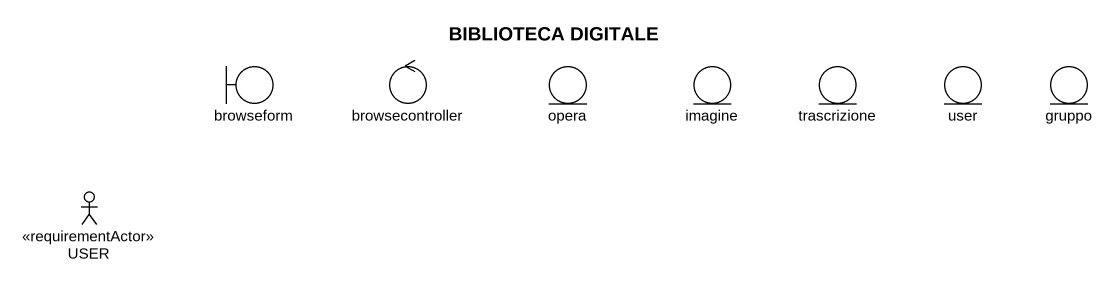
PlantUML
@startuml
title BIBLIOTECA DIGITALE
boundary browseform
control browsecontroller
entity opera
entity imagine
entity trascrizione
entity user
entity gruppo
actor USER <<requirementActor>>
@enduml
